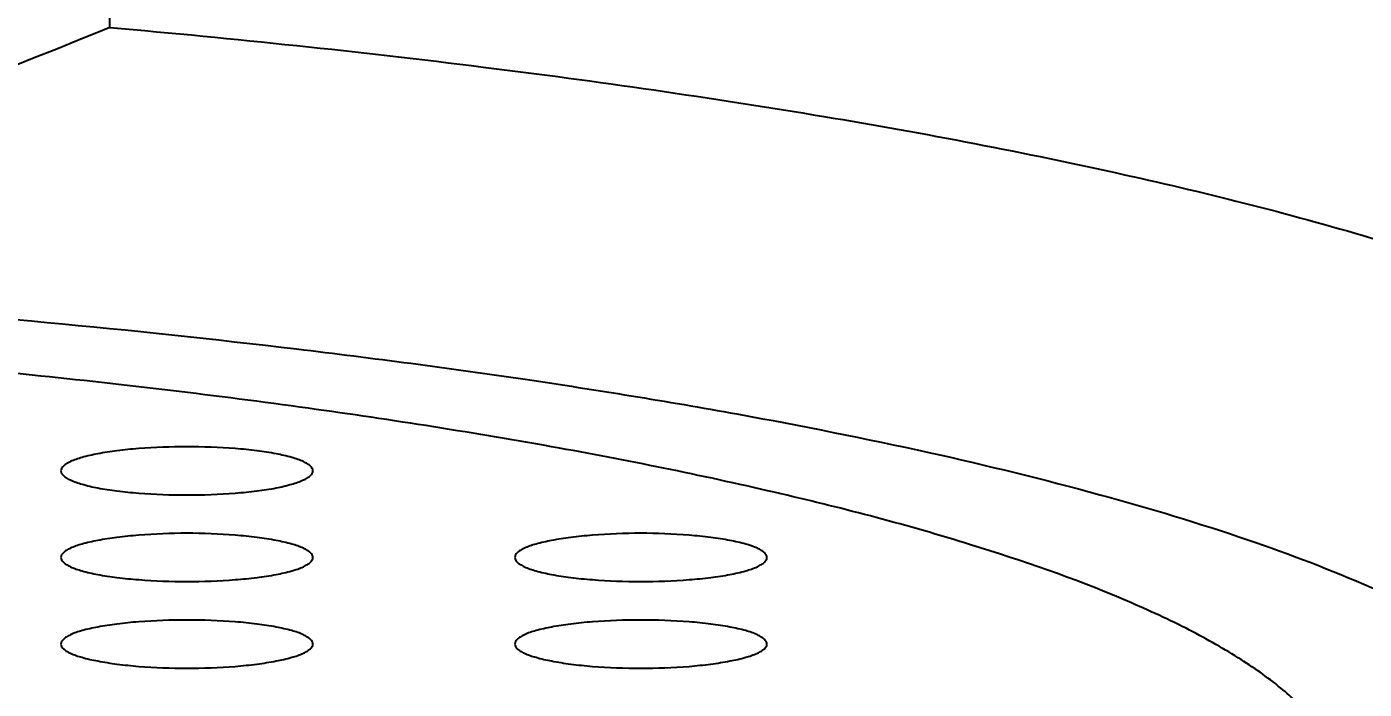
# Model space of a CAD drawing. Header units: millimetres. Extents: x 3817 to 4149, y 28263 to 28669.
# Drawn here: x 4086.34 to 4091.64, y 28551.26 to 28553.89 of the extents above; entities that cross this region are included whole.
import ezdxf

# ---------------------------------------------------------------- set-up
doc = ezdxf.new("R2010")
doc.units = ezdxf.units.MM
doc.styles.get("Standard").update_dxf_attribs({"font": ''})
doc.styles.get('Standard').set_extended_font_data('SimSun')
doc.dimstyles.new('副本 ISO-25-2bei', dxfattribs={"dimscale": 1.7, "dimtxt": 5, "dimasz": 5, "dimexe": 0.5, "dimexo": 0.625, "dimgap": 1, "dimtad": 1, "dimlfac": 0.0393, "dimdsep": 46, "dimtxsty": 'Standard', "dimcen": 2.5, "dimclrd": 1, "dimclre": 1, "dimclrt": 3, "dimadec": 0, "dimazin": 0, "dimtfac": 1, "dimtmove": 0, "dimatfit": 3, "dimfxl": 0, "dimarcsym": 0})

# ---------------------------------------------------------------- blocks, each defined once
blk = doc.blocks.new('*D6')
at = {"color": 1, "lineweight": -2, "transparency": 16777216}
for p, q in [((4082.6487, 28634.7321), (4148.4155, 28634.7321)), ((4147.5655, 28626.2321), (4147.5655, 28516.056)), ((4108.1262, 28507.556), (4148.4155, 28507.556))]:
    blk.add_line(p, q, dxfattribs=at)
at = {"color": 1, "transparency": 16777216}
for points in [[(4146.1489, 28626.2321), (4148.9822, 28626.2321), (4147.5655, 28634.7321)], [(4146.1489, 28516.056), (4148.9822, 28516.056), (4147.5655, 28507.556)]]:
    blk.add_solid(points, dxfattribs=at)
at = {"layer": 'Defpoints', "color": 0, "transparency": 16777216}
for p in [(4081.5862, 28634.7321), (4107.0637, 28507.556), (4147.5655, 28507.556)]:
    blk.add_point(p, dxfattribs=at)
at = {"color": 3, "transparency": 16777216, "insert": (4141.6155, 28571.144), "char_height": 8.5, "attachment_point": 5, "rotation": 90, "bg_fill": 3, "box_fill_scale": 1.1, "bg_fill_color": 256, "bg_fill_true_color": 13158600, "bg_fill_transparency": 0}
blk.add_mtext('127.2', dxfattribs=at)

msp = doc.modelspace()

# ---------------------------------------------------------------- linework, layer by layer
msp.add_open_spline([(4086.6721, 28553.8849), (4086.6721, 28553.8849), (4086.6721, 28555.9448), (4086.6721, 28555.9448)], degree=3)
for points, knots in [([(4086.6721, 28553.8849), (4086.1304, 28553.6603), (4085.5785, 28553.4592), (4085.0153, 28553.293), (4085.0153, 28553.293), (4084.4521, 28553.1258), (4083.8777, 28552.9935), (4083.297, 28552.9053)], [0, 0, 0, 0, 0.5, 0.5, 0.5, 0.5, 1, 1, 1, 1]), ([(4086.6721, 28553.8849), (4087.1665, 28553.8408), (4087.6599, 28553.7895), (4088.1523, 28553.728), (4088.1523, 28553.728), (4088.6037, 28553.6716), (4089.0541, 28553.6069), (4089.5023, 28553.5321), (4089.5023, 28553.5321), (4089.9014, 28553.4654), (4090.2984, 28553.3895), (4090.6933, 28553.3012), (4090.6933, 28553.3012), (4091.0319, 28553.2264), (4091.3694, 28553.1412), (4091.7017, 28553.0417), (4091.7017, 28553.0417), (4091.8464, 28552.9976), (4091.989, 28552.9514), (4092.1316, 28552.9022), (4092.1316, 28552.9022), (4092.2588, 28552.8571), (4092.3839, 28552.8088), (4092.5081, 28552.7565), (4092.5081, 28552.7565), (4092.6168, 28552.7104), (4092.7245, 28552.6611), (4092.8302, 28552.6067), (4092.8302, 28552.6067), (4092.9215, 28552.5606), (4093.0107, 28552.5093), (4093.0959, 28552.4529), (4093.0959, 28552.4529), (4093.1687, 28552.4057), (4093.2385, 28552.3544), (4093.3041, 28552.2959), (4093.3041, 28552.2959), (4093.3585, 28552.2477), (4093.4098, 28552.1954), (4093.4529, 28552.1369), (4093.4529, 28552.1369), (4093.4898, 28552.0877), (4093.5216, 28552.0343), (4093.5431, 28551.9759), (4093.5431, 28551.9759), (4093.5626, 28551.9246), (4093.5729, 28551.8692), (4093.5729, 28551.8148)], [0, 0, 0, 0, 0.083333, 0.083333, 0.083333, 0.083333, 0.166667, 0.166667, 0.166667, 0.166667, 0.25, 0.25, 0.25, 0.25, 0.333333, 0.333333, 0.333333, 0.333333, 0.416667, 0.416667, 0.416667, 0.416667, 0.5, 0.5, 0.5, 0.5, 0.583333, 0.583333, 0.583333, 0.583333, 0.666667, 0.666667, 0.666667, 0.666667, 0.75, 0.75, 0.75, 0.75, 0.833333, 0.833333, 0.833333, 0.833333, 0.916667, 0.916667, 0.916667, 0.916667, 1, 1, 1, 1]), ([(4083.297, 28552.9053), (4084.01, 28552.8837), (4084.7219, 28552.8478), (4085.4328, 28552.7976), (4085.4328, 28552.7976), (4086.0935, 28552.7504), (4086.7541, 28552.6898), (4087.4127, 28552.6109), (4087.4127, 28552.6109), (4087.7153, 28552.5749), (4088.0169, 28552.5349), (4088.3185, 28552.4908), (4088.3185, 28552.4908), (4088.5986, 28552.4488), (4088.8786, 28552.4036), (4089.1577, 28552.3534), (4089.1577, 28552.3534), (4089.4121, 28552.3072), (4089.6665, 28552.2559), (4089.9188, 28552.2005), (4089.9188, 28552.2005), (4090.1455, 28552.1503), (4090.3723, 28552.0949), (4090.5959, 28552.0333), (4090.5959, 28552.0333), (4090.7939, 28551.98), (4090.9888, 28551.9205), (4091.1827, 28551.8548), (4091.1827, 28551.8548), (4091.3478, 28551.7984), (4091.512, 28551.7358), (4091.672, 28551.6661), (4091.672, 28551.6661), (4091.8043, 28551.6076), (4091.9346, 28551.543), (4092.0587, 28551.4681), (4092.0587, 28551.4681), (4092.1582, 28551.4086), (4092.2536, 28551.3419), (4092.3398, 28551.2639), (4092.3398, 28551.2639), (4092.3757, 28551.2321), (4092.4085, 28551.1972), (4092.4393, 28551.1603), (4092.4393, 28551.1603), (4092.467, 28551.1275), (4092.4916, 28551.0926), (4092.5122, 28551.0557), (4092.5122, 28551.0557), (4092.5306, 28551.0229), (4092.546, 28550.988), (4092.5573, 28550.951), (4092.5573, 28550.951), (4092.5665, 28550.9162), (4092.5727, 28550.8813), (4092.5737, 28550.8454), (4092.5737, 28550.8454), (4092.5747, 28550.8105), (4092.5706, 28550.7746), (4092.5635, 28550.7397), (4092.5635, 28550.7397), (4092.5542, 28550.7038), (4092.5409, 28550.6679), (4092.5245, 28550.6351), (4092.5245, 28550.6351), (4092.506, 28550.5982), (4092.4834, 28550.5633), (4092.4578, 28550.5304), (4092.4578, 28550.5304), (4092.4301, 28550.4935), (4092.3983, 28550.4586), (4092.3644, 28550.4258)], [0, 0, 0, 0, 0.055556, 0.055556, 0.055556, 0.055556, 0.111111, 0.111111, 0.111111, 0.111111, 0.166667, 0.166667, 0.166667, 0.166667, 0.222222, 0.222222, 0.222222, 0.222222, 0.277778, 0.277778, 0.277778, 0.277778, 0.333333, 0.333333, 0.333333, 0.333333, 0.388889, 0.388889, 0.388889, 0.388889, 0.444444, 0.444444, 0.444444, 0.444444, 0.5, 0.5, 0.5, 0.5, 0.555556, 0.555556, 0.555556, 0.555556, 0.611111, 0.611111, 0.611111, 0.611111, 0.666667, 0.666667, 0.666667, 0.666667, 0.722222, 0.722222, 0.722222, 0.722222, 0.777778, 0.777778, 0.777778, 0.777778, 0.833333, 0.833333, 0.833333, 0.833333, 0.888889, 0.888889, 0.888889, 0.888889, 0.944444, 0.944444, 0.944444, 0.944444, 1, 1, 1, 1]), ([(4091.4391, 28551.146), (4091.4012, 28551.1901), (4091.3581, 28551.2301), (4091.313, 28551.267), (4091.313, 28551.267), (4091.2596, 28551.3111), (4091.2032, 28551.3501), (4091.1447, 28551.387), (4091.1447, 28551.387), (4091.078, 28551.4291), (4091.0083, 28551.467), (4090.9375, 28551.504), (4090.9375, 28551.504), (4090.8565, 28551.545), (4090.7744, 28551.5819), (4090.6903, 28551.6178), (4090.6903, 28551.6178), (4090.4923, 28551.702), (4090.2892, 28551.7717), (4090.083, 28551.8353), (4090.083, 28551.8353), (4089.8357, 28551.9123), (4089.5854, 28551.9779), (4089.3331, 28552.0364), (4089.3331, 28552.0364), (4089.0417, 28552.1051), (4088.7484, 28552.1646), (4088.4539, 28552.218), (4088.4539, 28552.218), (4088.1226, 28552.2775), (4087.7912, 28552.3298), (4087.4589, 28552.3759), (4087.4589, 28552.3759), (4087.0947, 28552.4262), (4086.7305, 28552.4693), (4086.3653, 28552.5072), (4086.3653, 28552.5072), (4085.9745, 28552.5483), (4085.5826, 28552.5821), (4085.1907, 28552.6109)], [0, 0, 0, 0, 0.1, 0.1, 0.1, 0.1, 0.2, 0.2, 0.2, 0.2, 0.3, 0.3, 0.3, 0.3, 0.4, 0.4, 0.4, 0.4, 0.5, 0.5, 0.5, 0.5, 0.6, 0.6, 0.6, 0.6, 0.7, 0.7, 0.7, 0.7, 0.8, 0.8, 0.8, 0.8, 0.9, 0.9, 0.9, 0.9, 1, 1, 1, 1]), ([(4086.9778, 28552.2231), (4086.9141, 28552.2231), (4086.8505, 28552.221), (4086.7869, 28552.2159), (4086.7869, 28552.2159), (4086.7582, 28552.2139), (4086.7295, 28552.2108), (4086.7008, 28552.2067), (4086.7008, 28552.2067), (4086.6751, 28552.2036), (4086.6495, 28552.2005), (4086.6249, 28552.1954), (4086.6249, 28552.1954), (4086.6033, 28552.1913), (4086.5828, 28552.1862), (4086.5623, 28552.181), (4086.5623, 28552.181), (4086.5469, 28552.1759), (4086.5315, 28552.1708), (4086.5161, 28552.1646), (4086.5161, 28552.1646), (4086.511, 28552.1615), (4086.5048, 28552.1585), (4086.4997, 28552.1554), (4086.4997, 28552.1554), (4086.4956, 28552.1533), (4086.4915, 28552.1503), (4086.4884, 28552.1461), (4086.4884, 28552.1461), (4086.4833, 28552.141), (4086.4782, 28552.1349), (4086.4782, 28552.1277)], [0, 0, 0, 0, 0.125, 0.125, 0.125, 0.125, 0.25, 0.25, 0.25, 0.25, 0.375, 0.375, 0.375, 0.375, 0.5, 0.5, 0.5, 0.5, 0.625, 0.625, 0.625, 0.625, 0.75, 0.75, 0.75, 0.75, 0.875, 0.875, 0.875, 0.875, 1, 1, 1, 1]), ([(4087.4773, 28552.1277), (4087.4773, 28552.1349), (4087.4732, 28552.141), (4087.4681, 28552.1461), (4087.4681, 28552.1461), (4087.464, 28552.1503), (4087.4599, 28552.1533), (4087.4558, 28552.1554), (4087.4558, 28552.1554), (4087.4507, 28552.1585), (4087.4455, 28552.1615), (4087.4394, 28552.1646), (4087.4394, 28552.1646), (4087.425, 28552.1708), (4087.4096, 28552.1759), (4087.3932, 28552.181), (4087.3932, 28552.181), (4087.3727, 28552.1862), (4087.3522, 28552.1913), (4087.3317, 28552.1954), (4087.3317, 28552.1954), (4087.306, 28552.2005), (4087.2814, 28552.2036), (4087.2558, 28552.2067), (4087.2558, 28552.2067), (4087.227, 28552.2108), (4087.1983, 28552.2139), (4087.1696, 28552.2159), (4087.1696, 28552.2159), (4087.106, 28552.221), (4087.0414, 28552.2231), (4086.9778, 28552.2231)], [0, 0, 0, 0, 0.125, 0.125, 0.125, 0.125, 0.25, 0.25, 0.25, 0.25, 0.375, 0.375, 0.375, 0.375, 0.5, 0.5, 0.5, 0.5, 0.625, 0.625, 0.625, 0.625, 0.75, 0.75, 0.75, 0.75, 0.875, 0.875, 0.875, 0.875, 1, 1, 1, 1]), ([(4086.4782, 28552.1277), (4086.4782, 28552.1205), (4086.4833, 28552.1143), (4086.4884, 28552.1092), (4086.4884, 28552.1092), (4086.4915, 28552.1051), (4086.4956, 28552.1031), (4086.4997, 28552.1), (4086.4997, 28552.1), (4086.5048, 28552.0969), (4086.511, 28552.0938), (4086.5161, 28552.0918), (4086.5161, 28552.0918), (4086.5315, 28552.0846), (4086.5469, 28552.0795), (4086.5623, 28552.0754), (4086.5623, 28552.0754), (4086.5828, 28552.0692), (4086.6033, 28552.0641), (4086.6249, 28552.06), (4086.6249, 28552.06), (4086.6495, 28552.0559), (4086.6751, 28552.0518), (4086.7008, 28552.0487), (4086.7008, 28552.0487), (4086.7295, 28552.0446), (4086.7582, 28552.0425), (4086.7869, 28552.0395), (4086.7869, 28552.0395), (4086.8505, 28552.0343), (4086.9141, 28552.0323), (4086.9778, 28552.0323)], [0, 0, 0, 0, 0.125, 0.125, 0.125, 0.125, 0.25, 0.25, 0.25, 0.25, 0.375, 0.375, 0.375, 0.375, 0.5, 0.5, 0.5, 0.5, 0.625, 0.625, 0.625, 0.625, 0.75, 0.75, 0.75, 0.75, 0.875, 0.875, 0.875, 0.875, 1, 1, 1, 1]), ([(4086.9778, 28552.0323), (4087.0414, 28552.0323), (4087.106, 28552.0343), (4087.1696, 28552.0395), (4087.1696, 28552.0395), (4087.1983, 28552.0425), (4087.227, 28552.0446), (4087.2558, 28552.0487), (4087.2558, 28552.0487), (4087.2814, 28552.0518), (4087.306, 28552.0559), (4087.3317, 28552.06), (4087.3317, 28552.06), (4087.3522, 28552.0641), (4087.3727, 28552.0692), (4087.3932, 28552.0754), (4087.3932, 28552.0754), (4087.4096, 28552.0795), (4087.425, 28552.0846), (4087.4394, 28552.0918), (4087.4394, 28552.0918), (4087.4455, 28552.0938), (4087.4507, 28552.0969), (4087.4558, 28552.1), (4087.4558, 28552.1), (4087.4599, 28552.1031), (4087.464, 28552.1061), (4087.4681, 28552.1092), (4087.4681, 28552.1092), (4087.4732, 28552.1143), (4087.4773, 28552.1205), (4087.4773, 28552.1277)], [0, 0, 0, 0, 0.125, 0.125, 0.125, 0.125, 0.25, 0.25, 0.25, 0.25, 0.375, 0.375, 0.375, 0.375, 0.5, 0.5, 0.5, 0.5, 0.625, 0.625, 0.625, 0.625, 0.75, 0.75, 0.75, 0.75, 0.875, 0.875, 0.875, 0.875, 1, 1, 1, 1]), ([(4086.9778, 28551.8805), (4086.9141, 28551.8805), (4086.8505, 28551.8774), (4086.7869, 28551.8733), (4086.7869, 28551.8733), (4086.7582, 28551.8702), (4086.7295, 28551.8671), (4086.7008, 28551.864), (4086.7008, 28551.864), (4086.6751, 28551.861), (4086.6495, 28551.8569), (4086.6249, 28551.8517), (4086.6249, 28551.8517), (4086.6033, 28551.8476), (4086.5828, 28551.8435), (4086.5623, 28551.8374), (4086.5623, 28551.8374), (4086.5469, 28551.8333), (4086.5315, 28551.8281), (4086.5161, 28551.821), (4086.5161, 28551.821), (4086.511, 28551.8189), (4086.5048, 28551.8158), (4086.4997, 28551.8127), (4086.4997, 28551.8127), (4086.4956, 28551.8097), (4086.4915, 28551.8066), (4086.4884, 28551.8035), (4086.4884, 28551.8035), (4086.4833, 28551.7984), (4086.4782, 28551.7912), (4086.4782, 28551.7851)], [0, 0, 0, 0, 0.125, 0.125, 0.125, 0.125, 0.25, 0.25, 0.25, 0.25, 0.375, 0.375, 0.375, 0.375, 0.5, 0.5, 0.5, 0.5, 0.625, 0.625, 0.625, 0.625, 0.75, 0.75, 0.75, 0.75, 0.875, 0.875, 0.875, 0.875, 1, 1, 1, 1]), ([(4087.4773, 28551.7851), (4087.4773, 28551.7912), (4087.4732, 28551.7984), (4087.4681, 28551.8035), (4087.4681, 28551.8035), (4087.464, 28551.8066), (4087.4599, 28551.8097), (4087.4558, 28551.8127), (4087.4558, 28551.8127), (4087.4507, 28551.8158), (4087.4455, 28551.8189), (4087.4394, 28551.821), (4087.4394, 28551.821), (4087.425, 28551.8281), (4087.4096, 28551.8333), (4087.3932, 28551.8374), (4087.3932, 28551.8374), (4087.3727, 28551.8435), (4087.3522, 28551.8476), (4087.3317, 28551.8517), (4087.3317, 28551.8517), (4087.306, 28551.8569), (4087.2814, 28551.861), (4087.2558, 28551.864), (4087.2558, 28551.864), (4087.227, 28551.8671), (4087.1983, 28551.8702), (4087.1696, 28551.8733), (4087.1696, 28551.8733), (4087.106, 28551.8774), (4087.0414, 28551.8805), (4086.9778, 28551.8805)], [0, 0, 0, 0, 0.125, 0.125, 0.125, 0.125, 0.25, 0.25, 0.25, 0.25, 0.375, 0.375, 0.375, 0.375, 0.5, 0.5, 0.5, 0.5, 0.625, 0.625, 0.625, 0.625, 0.75, 0.75, 0.75, 0.75, 0.875, 0.875, 0.875, 0.875, 1, 1, 1, 1]), ([(4088.7771, 28551.8805), (4088.7124, 28551.8805), (4088.6488, 28551.8774), (4088.5852, 28551.8733), (4088.5852, 28551.8733), (4088.5565, 28551.8702), (4088.5278, 28551.8671), (4088.4991, 28551.864), (4088.4991, 28551.864), (4088.4734, 28551.861), (4088.4488, 28551.8569), (4088.4232, 28551.8517), (4088.4232, 28551.8517), (4088.4026, 28551.8476), (4088.3821, 28551.8435), (4088.3616, 28551.8374), (4088.3616, 28551.8374), (4088.3452, 28551.8333), (4088.3298, 28551.8281), (4088.3154, 28551.821), (4088.3154, 28551.821), (4088.3093, 28551.8189), (4088.3042, 28551.8158), (4088.299, 28551.8127), (4088.299, 28551.8127), (4088.2939, 28551.8097), (4088.2908, 28551.8066), (4088.2867, 28551.8035), (4088.2867, 28551.8035), (4088.2816, 28551.7984), (4088.2775, 28551.7912), (4088.2775, 28551.7851)], [0, 0, 0, 0, 0.125, 0.125, 0.125, 0.125, 0.25, 0.25, 0.25, 0.25, 0.375, 0.375, 0.375, 0.375, 0.5, 0.5, 0.5, 0.5, 0.625, 0.625, 0.625, 0.625, 0.75, 0.75, 0.75, 0.75, 0.875, 0.875, 0.875, 0.875, 1, 1, 1, 1]), ([(4089.2767, 28551.7851), (4089.2767, 28551.7912), (4089.2715, 28551.7984), (4089.2664, 28551.8035), (4089.2664, 28551.8035), (4089.2633, 28551.8066), (4089.2592, 28551.8097), (4089.2551, 28551.8127), (4089.2551, 28551.8127), (4089.25, 28551.8158), (4089.2438, 28551.8189), (4089.2387, 28551.821), (4089.2387, 28551.821), (4089.2233, 28551.8281), (4089.2079, 28551.8333), (4089.1925, 28551.8374), (4089.1925, 28551.8374), (4089.172, 28551.8435), (4089.1505, 28551.8476), (4089.13, 28551.8517), (4089.13, 28551.8517), (4089.1053, 28551.8569), (4089.0797, 28551.861), (4089.0541, 28551.864), (4089.0541, 28551.864), (4089.0253, 28551.8671), (4088.9966, 28551.8702), (4088.9679, 28551.8733), (4088.9679, 28551.8733), (4088.9043, 28551.8774), (4088.8407, 28551.8805), (4088.7771, 28551.8805)], [0, 0, 0, 0, 0.125, 0.125, 0.125, 0.125, 0.25, 0.25, 0.25, 0.25, 0.375, 0.375, 0.375, 0.375, 0.5, 0.5, 0.5, 0.5, 0.625, 0.625, 0.625, 0.625, 0.75, 0.75, 0.75, 0.75, 0.875, 0.875, 0.875, 0.875, 1, 1, 1, 1]), ([(4086.4782, 28551.7851), (4086.4782, 28551.7779), (4086.4833, 28551.7707), (4086.4884, 28551.7666), (4086.4884, 28551.7666), (4086.4915, 28551.7625), (4086.4956, 28551.7594), (4086.4997, 28551.7574), (4086.4997, 28551.7574), (4086.5048, 28551.7543), (4086.511, 28551.7512), (4086.5161, 28551.7481), (4086.5161, 28551.7481), (4086.5315, 28551.7409), (4086.5469, 28551.7358), (4086.5623, 28551.7317), (4086.5623, 28551.7317), (4086.5828, 28551.7256), (4086.6033, 28551.7214), (4086.6249, 28551.7173), (4086.6249, 28551.7173), (4086.6495, 28551.7122), (4086.6751, 28551.7091), (4086.7008, 28551.705), (4086.7008, 28551.705), (4086.7295, 28551.702), (4086.7582, 28551.6989), (4086.7869, 28551.6968), (4086.7869, 28551.6968), (4086.8505, 28551.6917), (4086.9141, 28551.6896), (4086.9778, 28551.6896)], [0, 0, 0, 0, 0.125, 0.125, 0.125, 0.125, 0.25, 0.25, 0.25, 0.25, 0.375, 0.375, 0.375, 0.375, 0.5, 0.5, 0.5, 0.5, 0.625, 0.625, 0.625, 0.625, 0.75, 0.75, 0.75, 0.75, 0.875, 0.875, 0.875, 0.875, 1, 1, 1, 1]), ([(4086.9778, 28551.6896), (4087.0414, 28551.6896), (4087.106, 28551.6917), (4087.1696, 28551.6968), (4087.1696, 28551.6968), (4087.1983, 28551.6989), (4087.227, 28551.702), (4087.2558, 28551.705), (4087.2558, 28551.705), (4087.2814, 28551.7091), (4087.306, 28551.7122), (4087.3317, 28551.7173), (4087.3317, 28551.7173), (4087.3522, 28551.7214), (4087.3727, 28551.7256), (4087.3932, 28551.7317), (4087.3932, 28551.7317), (4087.4096, 28551.7358), (4087.425, 28551.7409), (4087.4394, 28551.7481), (4087.4394, 28551.7481), (4087.4455, 28551.7512), (4087.4507, 28551.7543), (4087.4558, 28551.7574), (4087.4558, 28551.7574), (4087.4599, 28551.7594), (4087.464, 28551.7625), (4087.4681, 28551.7666), (4087.4681, 28551.7666), (4087.4732, 28551.7707), (4087.4773, 28551.7779), (4087.4773, 28551.7851)], [0, 0, 0, 0, 0.125, 0.125, 0.125, 0.125, 0.25, 0.25, 0.25, 0.25, 0.375, 0.375, 0.375, 0.375, 0.5, 0.5, 0.5, 0.5, 0.625, 0.625, 0.625, 0.625, 0.75, 0.75, 0.75, 0.75, 0.875, 0.875, 0.875, 0.875, 1, 1, 1, 1]), ([(4088.2775, 28551.7851), (4088.2775, 28551.7779), (4088.2816, 28551.7707), (4088.2867, 28551.7666), (4088.2867, 28551.7666), (4088.2908, 28551.7625), (4088.2939, 28551.7594), (4088.299, 28551.7574), (4088.299, 28551.7574), (4088.3042, 28551.7543), (4088.3093, 28551.7512), (4088.3154, 28551.7481), (4088.3154, 28551.7481), (4088.3298, 28551.7409), (4088.3452, 28551.7358), (4088.3616, 28551.7317), (4088.3616, 28551.7317), (4088.3821, 28551.7256), (4088.4026, 28551.7214), (4088.4232, 28551.7173), (4088.4232, 28551.7173), (4088.4488, 28551.7122), (4088.4734, 28551.7091), (4088.4991, 28551.705), (4088.4991, 28551.705), (4088.5278, 28551.702), (4088.5565, 28551.6989), (4088.5852, 28551.6968), (4088.5852, 28551.6968), (4088.6488, 28551.6917), (4088.7124, 28551.6896), (4088.7771, 28551.6896)], [0, 0, 0, 0, 0.125, 0.125, 0.125, 0.125, 0.25, 0.25, 0.25, 0.25, 0.375, 0.375, 0.375, 0.375, 0.5, 0.5, 0.5, 0.5, 0.625, 0.625, 0.625, 0.625, 0.75, 0.75, 0.75, 0.75, 0.875, 0.875, 0.875, 0.875, 1, 1, 1, 1]), ([(4088.7771, 28551.6896), (4088.8407, 28551.6896), (4088.9043, 28551.6917), (4088.9679, 28551.6968), (4088.9679, 28551.6968), (4088.9966, 28551.6989), (4089.0253, 28551.702), (4089.0541, 28551.705), (4089.0541, 28551.705), (4089.0797, 28551.7091), (4089.1053, 28551.7122), (4089.13, 28551.7173), (4089.13, 28551.7173), (4089.1505, 28551.7214), (4089.172, 28551.7256), (4089.1925, 28551.7317), (4089.1925, 28551.7317), (4089.2079, 28551.7358), (4089.2233, 28551.7409), (4089.2387, 28551.7481), (4089.2387, 28551.7481), (4089.2438, 28551.7512), (4089.25, 28551.7543), (4089.2551, 28551.7574), (4089.2551, 28551.7574), (4089.2592, 28551.7594), (4089.2633, 28551.7625), (4089.2664, 28551.7666), (4089.2664, 28551.7666), (4089.2715, 28551.7707), (4089.2767, 28551.7779), (4089.2767, 28551.7851)], [0, 0, 0, 0, 0.125, 0.125, 0.125, 0.125, 0.25, 0.25, 0.25, 0.25, 0.375, 0.375, 0.375, 0.375, 0.5, 0.5, 0.5, 0.5, 0.625, 0.625, 0.625, 0.625, 0.75, 0.75, 0.75, 0.75, 0.875, 0.875, 0.875, 0.875, 1, 1, 1, 1]), ([(4086.9778, 28551.5368), (4086.9141, 28551.5368), (4086.8505, 28551.5347), (4086.7869, 28551.5296), (4086.7869, 28551.5296), (4086.7582, 28551.5276), (4086.7295, 28551.5245), (4086.7008, 28551.5204), (4086.7008, 28551.5204), (4086.6751, 28551.5173), (4086.6495, 28551.5142), (4086.6249, 28551.5091), (4086.6249, 28551.5091), (4086.6033, 28551.505), (4086.5828, 28551.4999), (4086.5623, 28551.4947), (4086.5623, 28551.4947), (4086.5469, 28551.4906), (4086.5315, 28551.4855), (4086.5161, 28551.4783), (4086.5161, 28551.4783), (4086.511, 28551.4752), (4086.5048, 28551.4722), (4086.4997, 28551.4691), (4086.4997, 28551.4691), (4086.4956, 28551.467), (4086.4915, 28551.464), (4086.4884, 28551.4599), (4086.4884, 28551.4599), (4086.4833, 28551.4547), (4086.4782, 28551.4486), (4086.4782, 28551.4414)], [0, 0, 0, 0, 0.125, 0.125, 0.125, 0.125, 0.25, 0.25, 0.25, 0.25, 0.375, 0.375, 0.375, 0.375, 0.5, 0.5, 0.5, 0.5, 0.625, 0.625, 0.625, 0.625, 0.75, 0.75, 0.75, 0.75, 0.875, 0.875, 0.875, 0.875, 1, 1, 1, 1]), ([(4087.4773, 28551.4414), (4087.4773, 28551.4486), (4087.4732, 28551.4547), (4087.4681, 28551.4599), (4087.4681, 28551.4599), (4087.464, 28551.464), (4087.4599, 28551.467), (4087.4558, 28551.4691), (4087.4558, 28551.4691), (4087.4507, 28551.4722), (4087.4455, 28551.4752), (4087.4394, 28551.4783), (4087.4394, 28551.4783), (4087.425, 28551.4855), (4087.4096, 28551.4906), (4087.3932, 28551.4947), (4087.3932, 28551.4947), (4087.3727, 28551.4999), (4087.3522, 28551.505), (4087.3317, 28551.5091), (4087.3317, 28551.5091), (4087.306, 28551.5142), (4087.2814, 28551.5173), (4087.2558, 28551.5204), (4087.2558, 28551.5204), (4087.227, 28551.5245), (4087.1983, 28551.5276), (4087.1696, 28551.5296), (4087.1696, 28551.5296), (4087.106, 28551.5347), (4087.0414, 28551.5368), (4086.9778, 28551.5368)], [0, 0, 0, 0, 0.125, 0.125, 0.125, 0.125, 0.25, 0.25, 0.25, 0.25, 0.375, 0.375, 0.375, 0.375, 0.5, 0.5, 0.5, 0.5, 0.625, 0.625, 0.625, 0.625, 0.75, 0.75, 0.75, 0.75, 0.875, 0.875, 0.875, 0.875, 1, 1, 1, 1]), ([(4088.7771, 28551.5368), (4088.7124, 28551.5368), (4088.6488, 28551.5347), (4088.5852, 28551.5296), (4088.5852, 28551.5296), (4088.5565, 28551.5276), (4088.5278, 28551.5245), (4088.4991, 28551.5204), (4088.4991, 28551.5204), (4088.4734, 28551.5173), (4088.4488, 28551.5142), (4088.4232, 28551.5091), (4088.4232, 28551.5091), (4088.4026, 28551.505), (4088.3821, 28551.4999), (4088.3616, 28551.4947), (4088.3616, 28551.4947), (4088.3452, 28551.4906), (4088.3298, 28551.4855), (4088.3154, 28551.4783), (4088.3154, 28551.4783), (4088.3093, 28551.4752), (4088.3042, 28551.4722), (4088.299, 28551.4691), (4088.299, 28551.4691), (4088.2939, 28551.467), (4088.2908, 28551.464), (4088.2867, 28551.4599), (4088.2867, 28551.4599), (4088.2816, 28551.4547), (4088.2775, 28551.4486), (4088.2775, 28551.4414)], [0, 0, 0, 0, 0.125, 0.125, 0.125, 0.125, 0.25, 0.25, 0.25, 0.25, 0.375, 0.375, 0.375, 0.375, 0.5, 0.5, 0.5, 0.5, 0.625, 0.625, 0.625, 0.625, 0.75, 0.75, 0.75, 0.75, 0.875, 0.875, 0.875, 0.875, 1, 1, 1, 1]), ([(4089.2767, 28551.4414), (4089.2767, 28551.4486), (4089.2715, 28551.4547), (4089.2664, 28551.4599), (4089.2664, 28551.4599), (4089.2633, 28551.464), (4089.2592, 28551.467), (4089.2551, 28551.4691), (4089.2551, 28551.4691), (4089.25, 28551.4722), (4089.2438, 28551.4752), (4089.2387, 28551.4783), (4089.2387, 28551.4783), (4089.2233, 28551.4855), (4089.2079, 28551.4906), (4089.1925, 28551.4947), (4089.1925, 28551.4947), (4089.172, 28551.4999), (4089.1505, 28551.505), (4089.13, 28551.5091), (4089.13, 28551.5091), (4089.1053, 28551.5142), (4089.0797, 28551.5173), (4089.0541, 28551.5204), (4089.0541, 28551.5204), (4089.0253, 28551.5245), (4088.9966, 28551.5276), (4088.9679, 28551.5296), (4088.9679, 28551.5296), (4088.9043, 28551.5347), (4088.8407, 28551.5368), (4088.7771, 28551.5368)], [0, 0, 0, 0, 0.125, 0.125, 0.125, 0.125, 0.25, 0.25, 0.25, 0.25, 0.375, 0.375, 0.375, 0.375, 0.5, 0.5, 0.5, 0.5, 0.625, 0.625, 0.625, 0.625, 0.75, 0.75, 0.75, 0.75, 0.875, 0.875, 0.875, 0.875, 1, 1, 1, 1]), ([(4086.4782, 28551.4414), (4086.4782, 28551.4342), (4086.4833, 28551.4281), (4086.4884, 28551.4229), (4086.4884, 28551.4229), (4086.4915, 28551.4199), (4086.4956, 28551.4168), (4086.4997, 28551.4137), (4086.4997, 28551.4137), (4086.5048, 28551.4106), (4086.511, 28551.4075), (4086.5161, 28551.4055), (4086.5161, 28551.4055), (4086.5315, 28551.3983), (4086.5469, 28551.3932), (4086.5623, 28551.3891), (4086.5623, 28551.3891), (4086.5828, 28551.3829), (4086.6033, 28551.3778), (4086.6249, 28551.3747), (4086.6249, 28551.3747), (4086.6495, 28551.3696), (4086.6751, 28551.3655), (4086.7008, 28551.3624), (4086.7008, 28551.3624), (4086.7295, 28551.3583), (4086.7582, 28551.3563), (4086.7869, 28551.3532), (4086.7869, 28551.3532), (4086.8505, 28551.348), (4086.9141, 28551.346), (4086.9778, 28551.346)], [0, 0, 0, 0, 0.125, 0.125, 0.125, 0.125, 0.25, 0.25, 0.25, 0.25, 0.375, 0.375, 0.375, 0.375, 0.5, 0.5, 0.5, 0.5, 0.625, 0.625, 0.625, 0.625, 0.75, 0.75, 0.75, 0.75, 0.875, 0.875, 0.875, 0.875, 1, 1, 1, 1]), ([(4086.9778, 28551.346), (4087.0414, 28551.346), (4087.106, 28551.348), (4087.1696, 28551.3532), (4087.1696, 28551.3532), (4087.1983, 28551.3563), (4087.227, 28551.3583), (4087.2558, 28551.3624), (4087.2558, 28551.3624), (4087.2814, 28551.3655), (4087.306, 28551.3696), (4087.3317, 28551.3747), (4087.3317, 28551.3747), (4087.3522, 28551.3778), (4087.3727, 28551.3829), (4087.3932, 28551.3891), (4087.3932, 28551.3891), (4087.4096, 28551.3932), (4087.425, 28551.3983), (4087.4394, 28551.4055), (4087.4394, 28551.4055), (4087.4455, 28551.4075), (4087.4507, 28551.4106), (4087.4558, 28551.4137), (4087.4558, 28551.4137), (4087.4599, 28551.4168), (4087.464, 28551.4199), (4087.4681, 28551.4229), (4087.4681, 28551.4229), (4087.4732, 28551.4281), (4087.4773, 28551.4342), (4087.4773, 28551.4414)], [0, 0, 0, 0, 0.125, 0.125, 0.125, 0.125, 0.25, 0.25, 0.25, 0.25, 0.375, 0.375, 0.375, 0.375, 0.5, 0.5, 0.5, 0.5, 0.625, 0.625, 0.625, 0.625, 0.75, 0.75, 0.75, 0.75, 0.875, 0.875, 0.875, 0.875, 1, 1, 1, 1]), ([(4088.2775, 28551.4414), (4088.2775, 28551.4342), (4088.2816, 28551.4281), (4088.2867, 28551.4229), (4088.2867, 28551.4229), (4088.2908, 28551.4199), (4088.2939, 28551.4168), (4088.299, 28551.4137), (4088.299, 28551.4137), (4088.3042, 28551.4106), (4088.3093, 28551.4075), (4088.3154, 28551.4055), (4088.3154, 28551.4055), (4088.3298, 28551.3983), (4088.3452, 28551.3932), (4088.3616, 28551.3891), (4088.3616, 28551.3891), (4088.3821, 28551.3829), (4088.4026, 28551.3778), (4088.4232, 28551.3747), (4088.4232, 28551.3747), (4088.4488, 28551.3696), (4088.4734, 28551.3655), (4088.4991, 28551.3624), (4088.4991, 28551.3624), (4088.5278, 28551.3583), (4088.5565, 28551.3563), (4088.5852, 28551.3532), (4088.5852, 28551.3532), (4088.6488, 28551.348), (4088.7124, 28551.346), (4088.7771, 28551.346)], [0, 0, 0, 0, 0.125, 0.125, 0.125, 0.125, 0.25, 0.25, 0.25, 0.25, 0.375, 0.375, 0.375, 0.375, 0.5, 0.5, 0.5, 0.5, 0.625, 0.625, 0.625, 0.625, 0.75, 0.75, 0.75, 0.75, 0.875, 0.875, 0.875, 0.875, 1, 1, 1, 1]), ([(4088.7771, 28551.346), (4088.8407, 28551.346), (4088.9043, 28551.348), (4088.9679, 28551.3532), (4088.9679, 28551.3532), (4088.9966, 28551.3563), (4089.0253, 28551.3583), (4089.0541, 28551.3624), (4089.0541, 28551.3624), (4089.0797, 28551.3655), (4089.1053, 28551.3696), (4089.13, 28551.3747), (4089.13, 28551.3747), (4089.1505, 28551.3778), (4089.172, 28551.3829), (4089.1925, 28551.3891), (4089.1925, 28551.3891), (4089.2079, 28551.3932), (4089.2233, 28551.3983), (4089.2387, 28551.4055), (4089.2387, 28551.4055), (4089.2438, 28551.4075), (4089.25, 28551.4106), (4089.2551, 28551.4137), (4089.2551, 28551.4137), (4089.2592, 28551.4168), (4089.2633, 28551.4199), (4089.2664, 28551.4229), (4089.2664, 28551.4229), (4089.2715, 28551.4281), (4089.2767, 28551.4342), (4089.2767, 28551.4414)], [0, 0, 0, 0, 0.125, 0.125, 0.125, 0.125, 0.25, 0.25, 0.25, 0.25, 0.375, 0.375, 0.375, 0.375, 0.5, 0.5, 0.5, 0.5, 0.625, 0.625, 0.625, 0.625, 0.75, 0.75, 0.75, 0.75, 0.875, 0.875, 0.875, 0.875, 1, 1, 1, 1])]:
    msp.add_open_spline(points, degree=3, knots=knots)

# ---------------------------------------------------------------- next in the draw order: dimensions: what is measured, and where the dimension line sits
dim = msp.add_linear_dim(base=(4147.5655, 28507.556), p1=(4081.5862, 28634.7321), p2=(4107.0637, 28507.556), angle=90, dimstyle='副本 ISO-25-2bei', override={"dimdec": 1, "dimlfac": 1, "dimtfill": 1})
dim.commit()
dim.dimension.update_dxf_attribs({"geometry": '*D6', "text_midpoint": (4141.6155, 28571.144)})

doc.saveas('drawing.dxf')
